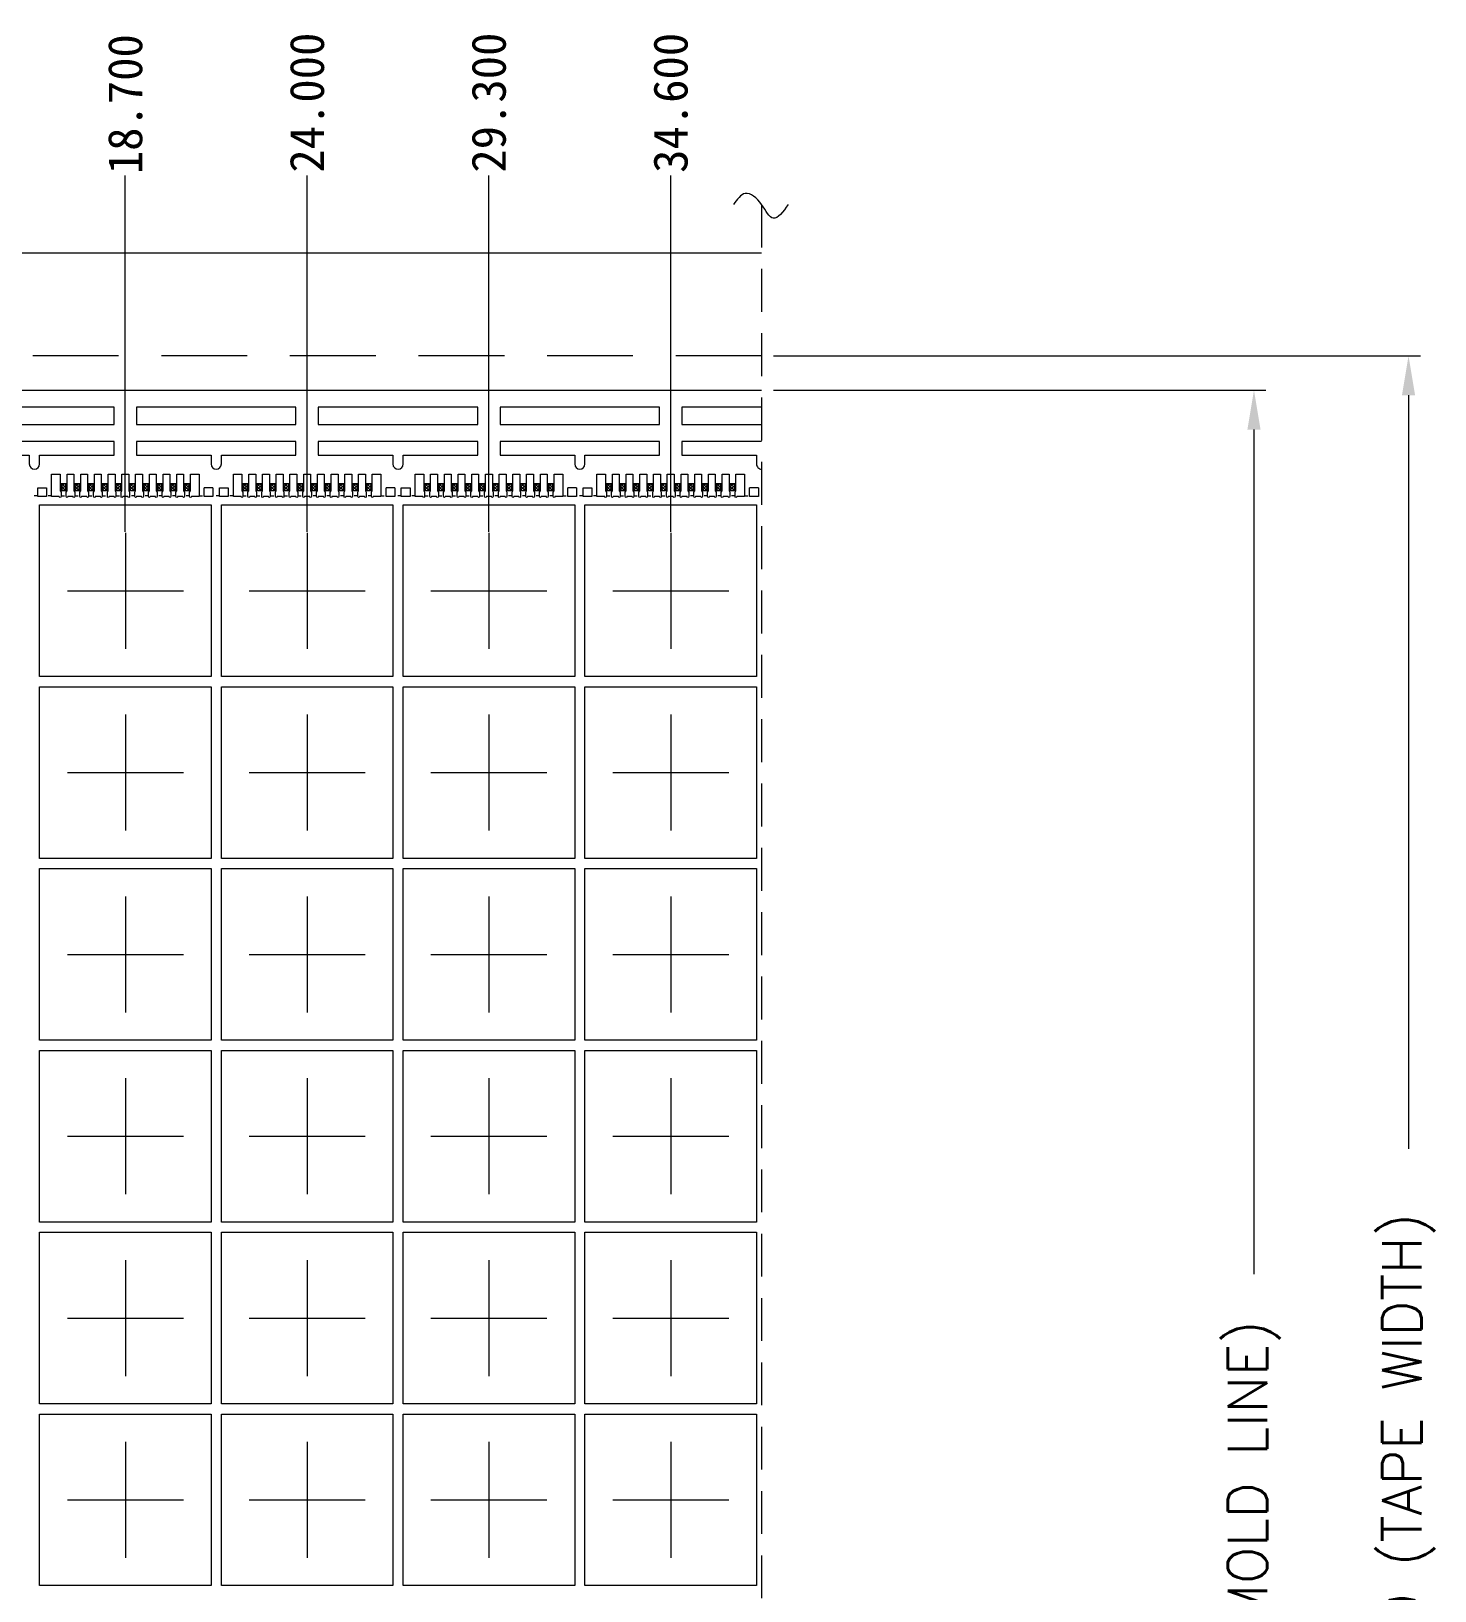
# Model space of a CAD drawing. Extents: x 360 to 479, y -156 to -9.
# Drawn here: x 438.22 to 479.14, y -53.97 to -8.51 of the extents above; entities that cross this region are included whole.
import ezdxf

# ---------------------------------------------------------------- set-up
doc = ezdxf.new("R2010")
doc.units = 0
doc.header["$LTSCALE"] = 5
doc.header["$MEASUREMENT"] = 0
doc.header["$PDMODE"] = 3
for name, pattern in [('CENTER', [2, 1.25, -0.25, 0.25, -0.25]), ('DASHED', [0.75, 0.5, -0.25]), ('HIDDEN', [0.375, 0.25, -0.125])]:
    doc.linetypes.add(name, pattern=pattern)
doc.layers.get('0').update_dxf_attribs({"linetype": 'CONTINUOUS'})
doc.layers.get('Defpoints').update_dxf_attribs({"linetype": 'CONTINUOUS'})
for name, color, linetype in [('1', 7, 'CONTINUOUS'), ('1D', 4, 'CONTINUOUS'), ('center', 1, 'CONTINUOUS'), ('PKG', 2, 'CONTINUOUS'), ('PLATING', 3, 'CONTINUOUS'), ('标注', 4, 'CONTINUOUS')]:
    doc.layers.add(name, color=color, linetype=linetype)
doc.layers.add('标注线', color=3, linetype='CONTINUOUS', lineweight=18)
doc.styles.add('SIMPLEX', font='SIMPLEX')
doc.styles.add('宋体', font='SimSun.ttf')
doc.dimstyles.new('副本Standard', dxfattribs={"dimtxt": 0.05, "dimasz": 0.05, "dimexe": 0.07, "dimexo": 0.07, "dimgap": 0.07, "dimtad": 1, "dimzin": 1, "dimdsep": 46, "dimtxsty": 'SIMPLEX', "dimcen": 0.1, "dimclrd": 256, "dimclre": 256, "dimclrt": 256, "dimadec": 0, "dimazin": 0, "dimtfac": 1, "dimtofl": 0, "dimtmove": 0, "dimatfit": 0, "dimfxl": 1, "dimlwd": -1, "dimlwe": -1, "dimarcsym": 0})

# ---------------------------------------------------------------- blocks, each defined once
blk = doc.blocks.new('*D11')
at = {"layer": 'Defpoints', "color": 0, "transparency": 16777216}
for p in [(3258.264, -270.656), (3239.564, -274.423), (3258.264, -281.071)]:
    blk.add_point(p, dxfattribs=at)
at = {"layer": '标注', "lineweight": 0, "transparency": 16777216}
blk.add_line((3258.264, -281.046), (3258.264, -270.656), dxfattribs=at)
at = {"layer": '标注', "lineweight": 0, "transparency": 16777216, "insert": (3258.264, -268.578), "char_height": 1, "attachment_point": 5, "rotation": 90, "style": '宋体'}
blk.add_mtext('18.700', dxfattribs=at)
blk = doc.blocks.new('*D12')
at = {"layer": 'Defpoints', "color": 0, "transparency": 16777216}
for p in [(3263.564, -270.656), (3239.564, -274.423), (3263.564, -281.071)]:
    blk.add_point(p, dxfattribs=at)
at = {"layer": '标注', "lineweight": 0, "transparency": 16777216}
blk.add_line((3263.564, -281.046), (3263.564, -270.656), dxfattribs=at)
at = {"layer": '标注', "lineweight": 0, "transparency": 16777216, "insert": (3263.564, -268.533), "char_height": 1, "attachment_point": 5, "rotation": 90, "style": '宋体'}
blk.add_mtext('24.000', dxfattribs=at)
blk = doc.blocks.new('*D13')
at = {"layer": 'Defpoints', "color": 0, "transparency": 16777216}
for p in [(3268.864, -270.656), (3239.564, -274.423), (3268.864, -281.071)]:
    blk.add_point(p, dxfattribs=at)
at = {"layer": '标注', "lineweight": 0, "transparency": 16777216}
blk.add_line((3268.864, -281.046), (3268.864, -270.656), dxfattribs=at)
at = {"layer": '标注', "lineweight": 0, "transparency": 16777216, "insert": (3268.864, -268.533), "char_height": 1, "attachment_point": 5, "rotation": 90, "style": '宋体'}
blk.add_mtext('29.300', dxfattribs=at)
blk = doc.blocks.new('*D14')
at = {"layer": 'Defpoints', "color": 0, "transparency": 16777216}
for p in [(3274.164, -270.656), (3239.564, -274.423), (3274.164, -281.071)]:
    blk.add_point(p, dxfattribs=at)
at = {"layer": '标注', "lineweight": 0, "transparency": 16777216}
blk.add_line((3274.164, -281.046), (3274.164, -270.656), dxfattribs=at)
at = {"layer": '标注', "lineweight": 0, "transparency": 16777216, "insert": (3274.164, -268.539), "char_height": 1, "attachment_point": 5, "rotation": 90, "style": '宋体'}
blk.add_mtext('34.600', dxfattribs=at)

msp = doc.modelspace()

# ---------------------------------------------------------------- linework, layer by layer
at = {"lineweight": 0}
for points in [[(435.9881, -19.9724), (440.6381, -19.9724), (440.6381, -19.4724), (435.9881, -19.4723)], [(441.2881, -19.9724), (445.9381, -19.9724), (445.9381, -19.4724), (441.2881, -19.4723)], [(446.5881, -19.9724), (451.2381, -19.9724), (451.2381, -19.4724), (446.5881, -19.4723)], [(451.8881, -19.9724), (456.5381, -19.9724), (456.5381, -19.4724), (451.8881, -19.4723)]]:
    msp.add_lwpolyline(points, close=True, dxfattribs=at)
msp.add_lwpolyline([(459.5131, -19.4724), (457.1881, -19.4723), (457.1881, -19.9724), (459.5131, -19.9724)], dxfattribs=at)
for points in [[(438.1631, -21.1274, 1), (438.4631, -21.1274), (438.4631, -20.8724), (440.6381, -20.8724), (440.6381, -20.4724), (435.9881, -20.4724), (435.9881, -20.8724), (438.1631, -20.8724)], [(443.4631, -21.1274, 1), (443.7631, -21.1274), (443.7631, -20.8724), (445.9381, -20.8724), (445.9381, -20.4724), (441.2881, -20.4724), (441.2881, -20.8724), (443.4631, -20.8724)], [(448.7631, -21.1274, 1), (449.0631, -21.1274), (449.0631, -20.8724), (451.2381, -20.8724), (451.2381, -20.4724), (446.5881, -20.4724), (446.5881, -20.8724), (448.7631, -20.8724)], [(454.0631, -21.1274, 1), (454.3631, -21.1274), (454.3631, -20.8724), (456.5381, -20.8724), (456.5381, -20.4724), (451.8881, -20.4724), (451.8881, -20.8724), (454.0631, -20.8724)]]:
    msp.add_lwpolyline(points, format="xyb", close=True, dxfattribs=at)
msp.add_lwpolyline([(459.5131, -20.4724), (457.1881, -20.4724), (457.1881, -20.8724), (459.3631, -20.8724), (459.3631, -21.1274, 0.4142136), (459.5131, -21.2774, 0.4142136)], format="xyb", dxfattribs=at)
at = {"layer": '1', "linetype": 'Continuous', "lineweight": 0}
for p, q in [((438.4081, -21.8224), (438.6631, -21.8224)), ((443.5181, -21.8224), (443.2631, -21.8224)), ((443.7081, -21.8224), (443.9631, -21.8224)), ((448.8181, -21.8224), (448.5631, -21.8224)), ((449.0081, -21.8224), (449.2631, -21.8224)), ((454.1181, -21.8224), (453.8631, -21.8224)), ((454.3081, -21.8224), (454.5631, -21.8224)), ((459.4181, -21.8224), (459.1631, -21.8224))]:
    msp.add_line(p, q, dxfattribs=at)
at = {"layer": '1', "lineweight": 0}
msp.add_lwpolyline([(459.5131, -92.9724), (384.0131, -92.9724), (383.0131, -91.9724), (383.0131, -81.4724), (385.1131, -81.4724, 0.4142136), (385.5131, -81.0724), (385.5131, -61.8724, 0.4142136), (385.1131, -61.4724), (383.0131, -61.4724), (383.0131, -46.4724), (385.1131, -46.4724, 0.4142136), (385.5131, -46.0724), (385.5131, -26.8724, 0.4142136), (385.1131, -26.4724), (383.0131, -26.4724), (383.0131, -15.9724), (384.0131, -14.9724), (459.5131, -14.9724)], format="xyb", dxfattribs=at)
at = {"layer": '1', "linetype": 'Continuous', "lineweight": 0}
for points in [[(438.8131, -21.4224), (439.0631, -21.4224), (439.0631, -21.9099), (439.0881, -21.9474), (439.0881, -22.0774, -0.9266253), (439.0383, -22.0774), (438.8131, -22.0774)], [(439.4881, -21.9474), (439.4881, -22.0774, -0.9266253), (439.4383, -22.0774), (439.288, -22.0774, -0.9266253), (439.2381, -22.0774), (439.2381, -21.9474), (439.2631, -21.9099), (439.2631, -21.4224), (439.4631, -21.4224), (439.4631, -21.9099)], [(439.8631, -21.4224), (439.8631, -21.9099), (439.8881, -21.9474), (439.8881, -22.0774, -0.9266253), (439.8383, -22.0774), (439.688, -22.0774, -0.9266253), (439.6381, -22.0774), (439.6381, -21.9474), (439.6631, -21.9099), (439.6631, -21.4224), (439.8381, -21.4224)], [(440.2631, -21.4224), (440.2631, -21.9099), (440.2881, -21.9474), (440.2881, -22.0774, -0.9266253), (440.2383, -22.0774), (440.088, -22.0774, -0.9266253), (440.0381, -22.0774), (440.0381, -21.9474), (440.0631, -21.9099), (440.0631, -21.4224)], [(441.0631, -21.4224), (441.0631, -21.9099), (441.0881, -21.9474), (441.0881, -22.0774, -0.9266253), (441.0383, -22.0774), (440.888, -22.0774, -0.9266253), (440.8381, -22.0774), (440.8381, -21.9474), (440.8631, -21.9099), (440.8631, -21.4224)], [(441.4631, -21.4224), (441.4631, -21.9099), (441.4881, -21.9474), (441.4881, -22.0774, -0.9266253), (441.4383, -22.0774), (441.288, -22.0774, -0.9266253), (441.2381, -22.0774), (441.2381, -21.9474), (441.2631, -21.9099), (441.2631, -21.4224)], [(441.8631, -21.4224), (441.8631, -21.9099), (441.8881, -21.9474), (441.8881, -22.0774, -0.9266253), (441.8383, -22.0774), (441.688, -22.0774, -0.9266253), (441.6381, -22.0774), (441.6381, -21.9474), (441.6631, -21.9099), (441.6631, -21.4224)], [(442.2631, -21.4224), (442.2631, -21.9099), (442.2881, -21.9474), (442.2881, -22.0774, -0.9266253), (442.2383, -22.0774), (442.088, -22.0774, -0.9266253), (442.0381, -22.0774), (442.0381, -21.9474), (442.0631, -21.9099), (442.0631, -21.4224)], [(443.1131, -21.4224), (443.1131, -22.0774), (442.888, -22.0774, -0.9266253), (442.8381, -22.0774), (442.8381, -21.9474), (442.8631, -21.9099), (442.8631, -21.4224)], [(444.1131, -21.4224), (444.3631, -21.4224), (444.3631, -21.9099), (444.3881, -21.9474), (444.3881, -22.0774, -0.9266253), (444.3383, -22.0774), (444.1131, -22.0774)], [(444.7881, -21.9474), (444.7881, -22.0774, -0.9266253), (444.7383, -22.0774), (444.588, -22.0774, -0.9266253), (444.5381, -22.0774), (444.5381, -21.9474), (444.5631, -21.9099), (444.5631, -21.4224), (444.7631, -21.4224), (444.7631, -21.9099)], [(445.1631, -21.4224), (445.1631, -21.9099), (445.1881, -21.9474), (445.1881, -22.0774, -0.9266253), (445.1383, -22.0774), (444.988, -22.0774, -0.9266253), (444.9381, -22.0774), (444.9381, -21.9474), (444.9631, -21.9099), (444.9631, -21.4224), (445.1381, -21.4224)], [(445.5631, -21.4224), (445.5631, -21.9099), (445.5881, -21.9474), (445.5881, -22.0774, -0.9266253), (445.5383, -22.0774), (445.388, -22.0774, -0.9266253), (445.3381, -22.0774), (445.3381, -21.9474), (445.3631, -21.9099), (445.3631, -21.4224)], [(446.3631, -21.4224), (446.3631, -21.9099), (446.3881, -21.9474), (446.3881, -22.0774, -0.9266253), (446.3383, -22.0774), (446.188, -22.0774, -0.9266253), (446.1381, -22.0774), (446.1381, -21.9474), (446.1631, -21.9099), (446.1631, -21.4224)], [(446.7631, -21.4224), (446.7631, -21.9099), (446.7881, -21.9474), (446.7881, -22.0774, -0.9266253), (446.7383, -22.0774), (446.588, -22.0774, -0.9266253), (446.5381, -22.0774), (446.5381, -21.9474), (446.5631, -21.9099), (446.5631, -21.4224)], [(447.1631, -21.4224), (447.1631, -21.9099), (447.1881, -21.9474), (447.1881, -22.0774, -0.9266253), (447.1383, -22.0774), (446.988, -22.0774, -0.9266253), (446.9381, -22.0774), (446.9381, -21.9474), (446.9631, -21.9099), (446.9631, -21.4224)], [(447.5631, -21.4224), (447.5631, -21.9099), (447.5881, -21.9474), (447.5881, -22.0774, -0.9266253), (447.5383, -22.0774), (447.388, -22.0774, -0.9266253), (447.3381, -22.0774), (447.3381, -21.9474), (447.3631, -21.9099), (447.3631, -21.4224)], [(448.4131, -21.4224), (448.4131, -22.0774), (448.188, -22.0774, -0.9266253), (448.1381, -22.0774), (448.1381, -21.9474), (448.1631, -21.9099), (448.1631, -21.4224)], [(449.4131, -21.4224), (449.6631, -21.4224), (449.6631, -21.9099), (449.6881, -21.9474), (449.6881, -22.0774, -0.9266253), (449.6383, -22.0774), (449.4131, -22.0774)], [(450.0881, -21.9474), (450.0881, -22.0774, -0.9266253), (450.0383, -22.0774), (449.888, -22.0774, -0.9266253), (449.8381, -22.0774), (449.8381, -21.9474), (449.8631, -21.9099), (449.8631, -21.4224), (450.0631, -21.4224), (450.0631, -21.9099)], [(450.4631, -21.4224), (450.4631, -21.9099), (450.4881, -21.9474), (450.4881, -22.0774, -0.9266253), (450.4383, -22.0774), (450.288, -22.0774, -0.9266253), (450.2381, -22.0774), (450.2381, -21.9474), (450.2631, -21.9099), (450.2631, -21.4224), (450.4381, -21.4224)], [(450.8631, -21.4224), (450.8631, -21.9099), (450.8881, -21.9474), (450.8881, -22.0774, -0.9266253), (450.8383, -22.0774), (450.688, -22.0774, -0.9266253), (450.6381, -22.0774), (450.6381, -21.9474), (450.6631, -21.9099), (450.6631, -21.4224)], [(451.6631, -21.4224), (451.6631, -21.9099), (451.6881, -21.9474), (451.6881, -22.0774, -0.9266253), (451.6383, -22.0774), (451.488, -22.0774, -0.9266253), (451.4381, -22.0774), (451.4381, -21.9474), (451.4631, -21.9099), (451.4631, -21.4224)], [(452.0631, -21.4224), (452.0631, -21.9099), (452.0881, -21.9474), (452.0881, -22.0774, -0.9266253), (452.0383, -22.0774), (451.888, -22.0774, -0.9266253), (451.8381, -22.0774), (451.8381, -21.9474), (451.8631, -21.9099), (451.8631, -21.4224)], [(452.4631, -21.4224), (452.4631, -21.9099), (452.4881, -21.9474), (452.4881, -22.0774, -0.9266253), (452.4383, -22.0774), (452.288, -22.0774, -0.9266253), (452.2381, -22.0774), (452.2381, -21.9474), (452.2631, -21.9099), (452.2631, -21.4224)], [(452.8631, -21.4224), (452.8631, -21.9099), (452.8881, -21.9474), (452.8881, -22.0774, -0.9266253), (452.8383, -22.0774), (452.688, -22.0774, -0.9266253), (452.6381, -22.0774), (452.6381, -21.9474), (452.6631, -21.9099), (452.6631, -21.4224)], [(453.7131, -21.4224), (453.7131, -22.0774), (453.488, -22.0774, -0.9266253), (453.4381, -22.0774), (453.4381, -21.9474), (453.4631, -21.9099), (453.4631, -21.4224)], [(454.7131, -21.4224), (454.9631, -21.4224), (454.9631, -21.9099), (454.9881, -21.9474), (454.9881, -22.0774, -0.9266253), (454.9383, -22.0774), (454.7131, -22.0774)], [(455.3881, -21.9474), (455.3881, -22.0774, -0.9266253), (455.3383, -22.0774), (455.188, -22.0774, -0.9266253), (455.1381, -22.0774), (455.1381, -21.9474), (455.1631, -21.9099), (455.1631, -21.4224), (455.3631, -21.4224), (455.3631, -21.9099)], [(455.7631, -21.4224), (455.7631, -21.9099), (455.7881, -21.9474), (455.7881, -22.0774, -0.9266253), (455.7383, -22.0774), (455.588, -22.0774, -0.9266253), (455.5381, -22.0774), (455.5381, -21.9474), (455.5631, -21.9099), (455.5631, -21.4224), (455.7381, -21.4224)], [(456.1631, -21.4224), (456.1631, -21.9099), (456.1881, -21.9474), (456.1881, -22.0774, -0.9266253), (456.1383, -22.0774), (455.988, -22.0774, -0.9266253), (455.9381, -22.0774), (455.9381, -21.9474), (455.9631, -21.9099), (455.9631, -21.4224)], [(456.9631, -21.4224), (456.9631, -21.9099), (456.9881, -21.9474), (456.9881, -22.0774, -0.9266253), (456.9383, -22.0774), (456.788, -22.0774, -0.9266253), (456.7381, -22.0774), (456.7381, -21.9474), (456.7631, -21.9099), (456.7631, -21.4224)], [(457.3631, -21.4224), (457.3631, -21.9099), (457.3881, -21.9474), (457.3881, -22.0774, -0.9266253), (457.3383, -22.0774), (457.188, -22.0774, -0.9266253), (457.1381, -22.0774), (457.1381, -21.9474), (457.1631, -21.9099), (457.1631, -21.4224)], [(457.7631, -21.4224), (457.7631, -21.9099), (457.7881, -21.9474), (457.7881, -22.0774, -0.9266253), (457.7383, -22.0774), (457.588, -22.0774, -0.9266253), (457.5381, -22.0774), (457.5381, -21.9474), (457.5631, -21.9099), (457.5631, -21.4224)], [(458.1631, -21.4224), (458.1631, -21.9099), (458.1881, -21.9474), (458.1881, -22.0774, -0.9266253), (458.1383, -22.0774), (457.988, -22.0774, -0.9266253), (457.9381, -22.0774), (457.9381, -21.9474), (457.9631, -21.9099), (457.9631, -21.4224)], [(459.0131, -21.4224), (459.0131, -22.0774), (458.788, -22.0774, -0.9266253), (458.7381, -22.0774), (458.7381, -21.9474), (458.7631, -21.9099), (458.7631, -21.4224)]]:
    msp.add_lwpolyline(points, format="xyb", close=True, dxfattribs=at)
for points in [[(440.4631, -21.4224), (440.6631, -21.4224), (440.6631, -21.9099), (440.6881, -21.9474), (440.6881, -22.0774, -0.9266253), (440.6383, -22.0774), (440.488, -22.0774, -0.9266253), (440.4381, -22.0774), (440.4381, -21.9474), (440.4631, -21.9099), (440.4631, -21.4224), (440.4881, -21.4224)], [(442.4631, -21.9224), (442.4631, -21.4224), (442.6631, -21.4224), (442.6631, -21.9099), (442.6881, -21.9474), (442.6881, -22.0774, -0.9266253), (442.6383, -22.0774), (442.488, -22.0774, -0.9266253), (442.4381, -22.0774), (442.4381, -21.9474), (442.4631, -21.9099)], [(445.7631, -21.4224), (445.9631, -21.4224), (445.9631, -21.9099), (445.9881, -21.9474), (445.9881, -22.0774, -0.9266253), (445.9383, -22.0774), (445.788, -22.0774, -0.9266253), (445.7381, -22.0774), (445.7381, -21.9474), (445.7631, -21.9099), (445.7631, -21.4224), (445.7881, -21.4224)], [(447.7631, -21.9224), (447.7631, -21.4224), (447.9631, -21.4224), (447.9631, -21.9099), (447.9881, -21.9474), (447.9881, -22.0774, -0.9266253), (447.9383, -22.0774), (447.788, -22.0774, -0.9266253), (447.7381, -22.0774), (447.7381, -21.9474), (447.7631, -21.9099)], [(451.0631, -21.4224), (451.2631, -21.4224), (451.2631, -21.9099), (451.2881, -21.9474), (451.2881, -22.0774, -0.9266253), (451.2383, -22.0774), (451.088, -22.0774, -0.9266253), (451.0381, -22.0774), (451.0381, -21.9474), (451.0631, -21.9099), (451.0631, -21.4224), (451.0881, -21.4224)], [(453.0631, -21.9224), (453.0631, -21.4224), (453.2631, -21.4224), (453.2631, -21.9099), (453.2881, -21.9474), (453.2881, -22.0774, -0.9266253), (453.2383, -22.0774), (453.088, -22.0774, -0.9266253), (453.0381, -22.0774), (453.0381, -21.9474), (453.0631, -21.9099)], [(456.3631, -21.4224), (456.5631, -21.4224), (456.5631, -21.9099), (456.5881, -21.9474), (456.5881, -22.0774, -0.9266253), (456.5383, -22.0774), (456.388, -22.0774, -0.9266253), (456.3381, -22.0774), (456.3381, -21.9474), (456.3631, -21.9099), (456.3631, -21.4224), (456.3881, -21.4224)], [(458.3631, -21.9224), (458.3631, -21.4224), (458.5631, -21.4224), (458.5631, -21.9099), (458.5881, -21.9474), (458.5881, -22.0774, -0.9266253), (458.5383, -22.0774), (458.388, -22.0774, -0.9266253), (458.3381, -22.0774), (458.3381, -21.9474), (458.3631, -21.9099)]]:
    msp.add_lwpolyline(points, format="xyb", dxfattribs=at)
at = {"layer": '1', "lineweight": 0}
for points in [[(438.6631, -21.8224), (438.6631, -22.0774), (438.4081, -22.0774), (438.4081, -21.8224)], [(443.5181, -21.8224), (443.5181, -22.0774), (443.2631, -22.0774), (443.2631, -21.8224)], [(443.9631, -21.8224), (443.9631, -22.0774), (443.7081, -22.0774), (443.7081, -21.8224)], [(448.8181, -21.8224), (448.8181, -22.0774), (448.5631, -22.0774), (448.5631, -21.8224)], [(449.2631, -21.8224), (449.2631, -22.0774), (449.0081, -22.0774), (449.0081, -21.8224)], [(454.1181, -21.8224), (454.1181, -22.0774), (453.8631, -22.0774), (453.8631, -21.8224)], [(454.5631, -21.8224), (454.5631, -22.0774), (454.3081, -22.0774), (454.3081, -21.8224)], [(459.4181, -21.8224), (459.4181, -22.0774), (459.1631, -22.0774), (459.1631, -21.8224)]]:
    msp.add_lwpolyline(points, dxfattribs=at)
at = {"layer": '1D', "color": 6, "linetype": 'HIDDEN', "lineweight": 0}
msp.add_line((459.5131, -13.5652), (459.5131, -94.8132), dxfattribs=at)
at = {"layer": '1D', "linetype": 'HIDDEN', "lineweight": 0, "ltscale": 0.05}
for p, q in [((439.0881, -22.0524), (439.2381, -22.0524)), ((439.4881, -22.0524), (439.6381, -22.0524)), ((439.8881, -22.0524), (440.0381, -22.0524)), ((440.2881, -22.0524), (440.4381, -22.0524)), ((440.6881, -22.0524), (440.8381, -22.0524)), ((441.2381, -22.0524), (441.0881, -22.0524)), ((441.6381, -22.0524), (441.4881, -22.0524)), ((442.0381, -22.0524), (441.8881, -22.0524)), ((442.4381, -22.0524), (442.2881, -22.0524)), ((442.8381, -22.0524), (442.6881, -22.0524)), ((444.3881, -22.0524), (444.5381, -22.0524)), ((444.7881, -22.0524), (444.9381, -22.0524)), ((445.1881, -22.0524), (445.3381, -22.0524)), ((445.5881, -22.0524), (445.7381, -22.0524)), ((445.9881, -22.0524), (446.1381, -22.0524)), ((446.5381, -22.0524), (446.3881, -22.0524)), ((446.9381, -22.0524), (446.7881, -22.0524)), ((447.3381, -22.0524), (447.1881, -22.0524)), ((447.7381, -22.0524), (447.5881, -22.0524)), ((448.1381, -22.0524), (447.9881, -22.0524)), ((449.6881, -22.0524), (449.8381, -22.0524)), ((450.0881, -22.0524), (450.2381, -22.0524)), ((450.4881, -22.0524), (450.6381, -22.0524)), ((450.8881, -22.0524), (451.0381, -22.0524)), ((451.2881, -22.0524), (451.4381, -22.0524)), ((451.8381, -22.0524), (451.6881, -22.0524)), ((452.2381, -22.0524), (452.0881, -22.0524)), ((452.6381, -22.0524), (452.4881, -22.0524)), ((453.0381, -22.0524), (452.8881, -22.0524)), ((453.4381, -22.0524), (453.2881, -22.0524)), ((454.9881, -22.0524), (455.1381, -22.0524)), ((455.3881, -22.0524), (455.5381, -22.0524)), ((455.7881, -22.0524), (455.9381, -22.0524)), ((456.1881, -22.0524), (456.3381, -22.0524)), ((456.5881, -22.0524), (456.7381, -22.0524)), ((457.1381, -22.0524), (456.9881, -22.0524)), ((457.5381, -22.0524), (457.3881, -22.0524)), ((457.9381, -22.0524), (457.7881, -22.0524)), ((458.3381, -22.0524), (458.1881, -22.0524)), ((458.7381, -22.0524), (458.5881, -22.0524))]:
    msp.add_line(p, q, dxfattribs=at)
at = {"layer": '1D', "linetype": 'DASHED', "lineweight": 0}
msp.add_lwpolyline([(459.5131, -17.9724), (383.0131, -17.9724), (383.0131, -89.9724), (459.5131, -89.9724)], dxfattribs=at)
at = {"layer": '1D', "color": 1, "lineweight": 0}
msp.add_lwpolyline([(459.5131, -88.9724), (387.5131, -88.9724), (387.5131, -18.9724), (459.5131, -18.9724)], dxfattribs=at)
at = {"layer": '1D', "linetype": 'HIDDEN', "lineweight": 0, "ltscale": 0.08}
for points in [[(438.4081, -22.0524), (438.2181, -22.0524)], [(438.8131, -22.0524), (438.6631, -22.0524)], [(443.1131, -22.0524), (443.2631, -22.0524)], [(443.7081, -22.0524), (443.5181, -22.0524)], [(444.1131, -22.0524), (443.9631, -22.0524)], [(448.4131, -22.0524), (448.5631, -22.0524)], [(449.0081, -22.0524), (448.8181, -22.0524)], [(449.4131, -22.0524), (449.2631, -22.0524)], [(453.7131, -22.0524), (453.8631, -22.0524)], [(454.3081, -22.0524), (454.1181, -22.0524)], [(454.7131, -22.0524), (454.5631, -22.0524)], [(459.0131, -22.0524), (459.1631, -22.0524)]]:
    msp.add_lwpolyline(points, dxfattribs=at)
at = {"layer": '1D', "lineweight": 0}
msp.add_open_spline([(460.2917, -13.5652), (460.1364, -13.7769), (459.8445, -14.175), (459.5366, -13.5162), (459.0419, -13.084), (458.7985, -13.4155), (458.6886, -13.5652)], degree=3, knots=[0, 0, 0, 0, 0.5949743, 1.1181563, 1.6941284, 2.1681598, 2.1681598, 2.1681598, 2.1681598], dxfattribs=at)
at = {"layer": 'center', "linetype": 'CENTER', "lineweight": 0}
for p, q in [((440.9631, -23.1317), (440.9631, -26.5131)), ((446.2631, -23.1317), (446.2631, -26.5131)), ((451.5631, -23.1317), (451.5631, -26.5131)), ((456.8631, -23.1317), (456.8631, -26.5131)), ((439.2724, -24.8224), (442.6539, -24.8224)), ((444.5724, -24.8224), (447.9539, -24.8224)), ((449.8724, -24.8224), (453.2539, -24.8224)), ((455.1724, -24.8224), (458.5539, -24.8224)), ((440.9631, -28.4317), (440.9631, -31.8131)), ((446.2631, -28.4317), (446.2631, -31.8131)), ((451.5631, -28.4317), (451.5631, -31.8131)), ((456.8631, -28.4317), (456.8631, -31.8131)), ((439.2724, -30.1224), (442.6539, -30.1224)), ((444.5724, -30.1224), (447.9539, -30.1224)), ((449.8724, -30.1224), (453.2539, -30.1224)), ((455.1724, -30.1224), (458.5539, -30.1224)), ((440.9631, -33.7317), (440.9631, -37.1131)), ((446.2631, -33.7317), (446.2631, -37.1131)), ((451.5631, -33.7317), (451.5631, -37.1131)), ((456.8631, -33.7317), (456.8631, -37.1131)), ((439.2724, -35.4224), (442.6539, -35.4224)), ((444.5724, -35.4224), (447.9539, -35.4224)), ((449.8724, -35.4224), (453.2539, -35.4224)), ((455.1724, -35.4224), (458.5539, -35.4224)), ((440.9631, -39.0317), (440.9631, -42.4131)), ((446.2631, -39.0317), (446.2631, -42.4131)), ((451.5631, -39.0317), (451.5631, -42.4131)), ((456.8631, -39.0317), (456.8631, -42.4131)), ((439.2724, -40.7224), (442.6539, -40.7224)), ((444.5724, -40.7224), (447.9539, -40.7224)), ((449.8724, -40.7224), (453.2539, -40.7224)), ((455.1724, -40.7224), (458.5539, -40.7224)), ((440.9631, -44.3317), (440.9631, -47.7131)), ((446.2631, -44.3317), (446.2631, -47.7131)), ((451.5631, -44.3317), (451.5631, -47.7131)), ((456.8631, -44.3317), (456.8631, -47.7131)), ((439.2724, -46.0224), (442.6539, -46.0224)), ((444.5724, -46.0224), (447.9539, -46.0224)), ((449.8724, -46.0224), (453.2539, -46.0224)), ((455.1724, -46.0224), (458.5539, -46.0224)), ((440.9631, -49.6317), (440.9631, -53.0131)), ((446.2631, -49.6317), (446.2631, -53.0131)), ((451.5631, -49.6317), (451.5631, -53.0131)), ((456.8631, -49.6317), (456.8631, -53.0131)), ((439.2724, -51.3224), (442.6539, -51.3224)), ((444.5724, -51.3224), (447.9539, -51.3224)), ((449.8724, -51.3224), (453.2539, -51.3224)), ((455.1724, -51.3224), (458.5539, -51.3224))]:
    msp.add_line(p, q, dxfattribs=at)
at = {"layer": 'PKG', "linetype": 'Continuous', "lineweight": 0}
for points in [[(438.4631, -27.3224), (438.4631, -22.3224), (443.4631, -22.3224), (443.4631, -27.3224)], [(443.7631, -27.3224), (443.7631, -22.3224), (448.7631, -22.3224), (448.7631, -27.3224)], [(449.0631, -27.3224), (449.0631, -22.3224), (454.0631, -22.3224), (454.0631, -27.3224)], [(454.3631, -27.3224), (454.3631, -22.3224), (459.3631, -22.3224), (459.3631, -27.3224)], [(438.4631, -32.6224), (438.4631, -27.6224), (443.4631, -27.6224), (443.4631, -32.6224)], [(443.7631, -32.6224), (443.7631, -27.6224), (448.7631, -27.6224), (448.7631, -32.6224)], [(449.0631, -32.6224), (449.0631, -27.6224), (454.0631, -27.6224), (454.0631, -32.6224)], [(454.3631, -32.6224), (454.3631, -27.6224), (459.3631, -27.6224), (459.3631, -32.6224)], [(438.4631, -37.9224), (438.4631, -32.9224), (443.4631, -32.9224), (443.4631, -37.9224)], [(443.7631, -37.9224), (443.7631, -32.9224), (448.7631, -32.9224), (448.7631, -37.9224)], [(449.0631, -37.9224), (449.0631, -32.9224), (454.0631, -32.9224), (454.0631, -37.9224)], [(454.3631, -37.9224), (454.3631, -32.9224), (459.3631, -32.9224), (459.3631, -37.9224)], [(438.4631, -43.2224), (438.4631, -38.2224), (443.4631, -38.2224), (443.4631, -43.2224)], [(443.7631, -43.2224), (443.7631, -38.2224), (448.7631, -38.2224), (448.7631, -43.2224)], [(449.0631, -43.2224), (449.0631, -38.2224), (454.0631, -38.2224), (454.0631, -43.2224)], [(454.3631, -43.2224), (454.3631, -38.2224), (459.3631, -38.2224), (459.3631, -43.2224)], [(438.4631, -48.5224), (438.4631, -43.5224), (443.4631, -43.5224), (443.4631, -48.5224)], [(443.7631, -48.5224), (443.7631, -43.5224), (448.7631, -43.5224), (448.7631, -48.5224)], [(449.0631, -48.5224), (449.0631, -43.5224), (454.0631, -43.5224), (454.0631, -48.5224)], [(454.3631, -48.5224), (454.3631, -43.5224), (459.3631, -43.5224), (459.3631, -48.5224)], [(438.4631, -53.8224), (438.4631, -48.8224), (443.4631, -48.8224), (443.4631, -53.8224)], [(443.7631, -53.8224), (443.7631, -48.8224), (448.7631, -48.8224), (448.7631, -53.8224)], [(449.0631, -53.8224), (449.0631, -48.8224), (454.0631, -48.8224), (454.0631, -53.8224)], [(454.3631, -53.8224), (454.3631, -48.8224), (459.3631, -48.8224), (459.3631, -53.8224)]]:
    msp.add_lwpolyline(points, close=True, dxfattribs=at)
at = {"layer": 'PLATING', "lineweight": 0}
for p, q in [((439.2381, -21.7024), (439.0881, -21.7024)), ((439.0881, -21.7024), (439.0881, -21.9024)), ((439.2381, -21.9024), (439.2381, -21.7024)), ((439.6381, -21.7024), (439.4881, -21.7024)), ((439.4881, -21.7024), (439.4881, -21.9024)), ((439.6381, -21.9024), (439.6381, -21.7024)), ((440.0381, -21.7024), (439.8881, -21.7024)), ((439.8881, -21.7024), (439.8881, -21.9024)), ((440.0381, -21.9024), (440.0381, -21.7024)), ((440.4381, -21.7024), (440.2881, -21.7024)), ((440.2881, -21.7024), (440.2881, -21.9024)), ((440.4381, -21.9024), (440.4381, -21.7024)), ((440.8381, -21.7024), (440.6881, -21.7024)), ((440.6881, -21.7024), (440.6881, -21.9024)), ((440.8381, -21.9024), (440.8381, -21.7024)), ((441.2381, -21.7024), (441.0881, -21.7024)), ((441.0881, -21.7024), (441.0881, -21.9024)), ((441.2381, -21.9024), (441.2381, -21.7024)), ((441.6381, -21.7024), (441.4881, -21.7024)), ((441.4881, -21.7024), (441.4881, -21.9024)), ((441.6381, -21.9024), (441.6381, -21.7024)), ((442.0381, -21.7024), (441.8881, -21.7024)), ((441.8881, -21.7024), (441.8881, -21.9024)), ((442.0381, -21.9024), (442.0381, -21.7024)), ((442.4381, -21.7024), (442.2881, -21.7024)), ((442.2881, -21.7024), (442.2881, -21.9024)), ((442.4381, -21.9024), (442.4381, -21.7024)), ((442.8381, -21.7024), (442.6881, -21.7024)), ((442.6881, -21.7024), (442.6881, -21.9024)), ((442.8381, -21.9024), (442.8381, -21.7024)), ((444.5381, -21.7024), (444.3881, -21.7024)), ((444.3881, -21.7024), (444.3881, -21.9024)), ((444.5381, -21.9024), (444.5381, -21.7024)), ((444.9381, -21.7024), (444.7881, -21.7024)), ((444.7881, -21.7024), (444.7881, -21.9024)), ((444.9381, -21.9024), (444.9381, -21.7024)), ((445.3381, -21.7024), (445.1881, -21.7024)), ((445.1881, -21.7024), (445.1881, -21.9024)), ((445.3381, -21.9024), (445.3381, -21.7024)), ((445.7381, -21.7024), (445.5881, -21.7024)), ((445.5881, -21.7024), (445.5881, -21.9024)), ((445.7381, -21.9024), (445.7381, -21.7024)), ((446.1381, -21.7024), (445.9881, -21.7024)), ((445.9881, -21.7024), (445.9881, -21.9024)), ((446.1381, -21.9024), (446.1381, -21.7024)), ((446.5381, -21.7024), (446.3881, -21.7024)), ((446.3881, -21.7024), (446.3881, -21.9024)), ((446.5381, -21.9024), (446.5381, -21.7024)), ((446.9381, -21.7024), (446.7881, -21.7024)), ((446.7881, -21.7024), (446.7881, -21.9024)), ((446.9381, -21.9024), (446.9381, -21.7024)), ((447.3381, -21.7024), (447.1881, -21.7024)), ((447.1881, -21.7024), (447.1881, -21.9024)), ((447.3381, -21.9024), (447.3381, -21.7024)), ((447.7381, -21.7024), (447.5881, -21.7024)), ((447.5881, -21.7024), (447.5881, -21.9024)), ((447.7381, -21.9024), (447.7381, -21.7024)), ((448.1381, -21.7024), (447.9881, -21.7024)), ((447.9881, -21.7024), (447.9881, -21.9024)), ((448.1381, -21.9024), (448.1381, -21.7024)), ((449.8381, -21.7024), (449.6881, -21.7024)), ((449.6881, -21.7024), (449.6881, -21.9024)), ((449.8381, -21.9024), (449.8381, -21.7024)), ((450.2381, -21.7024), (450.0881, -21.7024)), ((450.0881, -21.7024), (450.0881, -21.9024)), ((450.2381, -21.9024), (450.2381, -21.7024)), ((450.6381, -21.7024), (450.4881, -21.7024)), ((450.4881, -21.7024), (450.4881, -21.9024)), ((450.6381, -21.9024), (450.6381, -21.7024)), ((451.0381, -21.7024), (450.8881, -21.7024)), ((450.8881, -21.7024), (450.8881, -21.9024)), ((451.0381, -21.9024), (451.0381, -21.7024)), ((451.4381, -21.7024), (451.2881, -21.7024)), ((451.2881, -21.7024), (451.2881, -21.9024)), ((451.4381, -21.9024), (451.4381, -21.7024)), ((451.8381, -21.7024), (451.6881, -21.7024)), ((451.6881, -21.7024), (451.6881, -21.9024)), ((451.8381, -21.9024), (451.8381, -21.7024)), ((452.2381, -21.7024), (452.0881, -21.7024)), ((452.0881, -21.7024), (452.0881, -21.9024)), ((452.2381, -21.9024), (452.2381, -21.7024)), ((452.6381, -21.7024), (452.4881, -21.7024)), ((452.4881, -21.7024), (452.4881, -21.9024)), ((452.6381, -21.9024), (452.6381, -21.7024)), ((453.0381, -21.7024), (452.8881, -21.7024)), ((452.8881, -21.7024), (452.8881, -21.9024)), ((453.0381, -21.9024), (453.0381, -21.7024)), ((453.4381, -21.7024), (453.2881, -21.7024)), ((453.2881, -21.7024), (453.2881, -21.9024)), ((453.4381, -21.9024), (453.4381, -21.7024)), ((455.1381, -21.7024), (454.9881, -21.7024)), ((454.9881, -21.7024), (454.9881, -21.9024)), ((455.1381, -21.9024), (455.1381, -21.7024)), ((455.5381, -21.7024), (455.3881, -21.7024)), ((455.3881, -21.7024), (455.3881, -21.9024)), ((455.5381, -21.9024), (455.5381, -21.7024)), ((455.9381, -21.7024), (455.7881, -21.7024)), ((455.7881, -21.7024), (455.7881, -21.9024)), ((455.9381, -21.9024), (455.9381, -21.7024)), ((456.3381, -21.7024), (456.1881, -21.7024)), ((456.1881, -21.7024), (456.1881, -21.9024)), ((456.3381, -21.9024), (456.3381, -21.7024)), ((456.7381, -21.7024), (456.5881, -21.7024)), ((456.5881, -21.7024), (456.5881, -21.9024)), ((456.7381, -21.9024), (456.7381, -21.7024)), ((457.1381, -21.7024), (456.9881, -21.7024)), ((456.9881, -21.7024), (456.9881, -21.9024)), ((457.1381, -21.9024), (457.1381, -21.7024)), ((457.5381, -21.7024), (457.3881, -21.7024)), ((457.3881, -21.7024), (457.3881, -21.9024)), ((457.5381, -21.9024), (457.5381, -21.7024)), ((457.9381, -21.7024), (457.7881, -21.7024)), ((457.7881, -21.7024), (457.7881, -21.9024)), ((457.9381, -21.9024), (457.9381, -21.7024)), ((458.3381, -21.7024), (458.1881, -21.7024)), ((458.1881, -21.7024), (458.1881, -21.9024)), ((458.3381, -21.9024), (458.3381, -21.7024)), ((458.7381, -21.7024), (458.5881, -21.7024)), ((458.5881, -21.7024), (458.5881, -21.9024)), ((458.7381, -21.9024), (458.7381, -21.7024)), ((439.0881, -21.9024), (439.2381, -21.9024)), ((439.4881, -21.9024), (439.6381, -21.9024)), ((439.8881, -21.9024), (440.0381, -21.9024)), ((440.2881, -21.9024), (440.4381, -21.9024)), ((440.6881, -21.9024), (440.8381, -21.9024)), ((441.0881, -21.9024), (441.2381, -21.9024)), ((441.4881, -21.9024), (441.6381, -21.9024)), ((441.8881, -21.9024), (442.0381, -21.9024)), ((442.2881, -21.9024), (442.4381, -21.9024)), ((442.6881, -21.9024), (442.8381, -21.9024)), ((444.3881, -21.9024), (444.5381, -21.9024)), ((444.7881, -21.9024), (444.9381, -21.9024)), ((445.1881, -21.9024), (445.3381, -21.9024)), ((445.5881, -21.9024), (445.7381, -21.9024)), ((445.9881, -21.9024), (446.1381, -21.9024)), ((446.3881, -21.9024), (446.5381, -21.9024)), ((446.7881, -21.9024), (446.9381, -21.9024)), ((447.1881, -21.9024), (447.3381, -21.9024)), ((447.5881, -21.9024), (447.7381, -21.9024)), ((447.9881, -21.9024), (448.1381, -21.9024)), ((449.6881, -21.9024), (449.8381, -21.9024)), ((450.0881, -21.9024), (450.2381, -21.9024)), ((450.4881, -21.9024), (450.6381, -21.9024)), ((450.8881, -21.9024), (451.0381, -21.9024)), ((451.2881, -21.9024), (451.4381, -21.9024)), ((451.6881, -21.9024), (451.8381, -21.9024)), ((452.0881, -21.9024), (452.2381, -21.9024)), ((452.4881, -21.9024), (452.6381, -21.9024)), ((452.8881, -21.9024), (453.0381, -21.9024)), ((453.2881, -21.9024), (453.4381, -21.9024)), ((454.9881, -21.9024), (455.1381, -21.9024)), ((455.3881, -21.9024), (455.5381, -21.9024)), ((455.7881, -21.9024), (455.9381, -21.9024)), ((456.1881, -21.9024), (456.3381, -21.9024)), ((456.5881, -21.9024), (456.7381, -21.9024)), ((456.9881, -21.9024), (457.1381, -21.9024)), ((457.3881, -21.9024), (457.5381, -21.9024)), ((457.7881, -21.9024), (457.9381, -21.9024)), ((458.1881, -21.9024), (458.3381, -21.9024)), ((458.5881, -21.9024), (458.7381, -21.9024))]:
    msp.add_line(p, q, dxfattribs=at)
at = {"layer": '标注', "lineweight": 0}
for p, q in [((459.8581, -17.9724), (478.7178, -17.9724)), ((459.8581, -18.9724), (474.2125, -18.9724)), ((478.3728, -19.1224), (478.3728, -41.0869)), ((473.8675, -20.1224), (473.8675, -44.7445))]:
    msp.add_line(p, q, dxfattribs=at)
for points in [[(478.1811, -19.1224), (478.5645, -19.1224), (478.3728, -17.9724)], [(473.6758, -20.1224), (474.0591, -20.1224), (473.8675, -18.9724)]]:
    msp.add_solid(points, dxfattribs=at)
at = {"layer": '标注线', "lineweight": 0}
for p, q in [((439.0958, -21.7024), (439.0881, -21.7101)), ((439.1842, -21.7024), (439.0881, -21.7985)), ((439.2381, -21.7368), (439.0881, -21.8868)), ((439.0881, -21.7708), (439.2197, -21.9024)), ((439.1081, -21.7024), (439.2381, -21.8324)), ((439.1965, -21.7024), (439.2381, -21.744)), ((439.4958, -21.7024), (439.4881, -21.7101)), ((439.5842, -21.7024), (439.4881, -21.7985)), ((439.6381, -21.7368), (439.4881, -21.8868)), ((439.4881, -21.7708), (439.6197, -21.9024)), ((439.5081, -21.7024), (439.6381, -21.8324)), ((439.5965, -21.7024), (439.6381, -21.744)), ((439.8958, -21.7024), (439.8881, -21.7101)), ((439.9842, -21.7024), (439.8881, -21.7985)), ((440.0381, -21.7368), (439.8881, -21.8868)), ((439.8881, -21.7708), (440.0197, -21.9024)), ((439.9081, -21.7024), (440.0381, -21.8324)), ((439.9965, -21.7024), (440.0381, -21.744)), ((440.2958, -21.7024), (440.2881, -21.7101)), ((440.3842, -21.7024), (440.2881, -21.7985)), ((440.4381, -21.7368), (440.2881, -21.8868)), ((440.2881, -21.7708), (440.4197, -21.9024)), ((440.3081, -21.7024), (440.4381, -21.8324)), ((440.3965, -21.7024), (440.4381, -21.744)), ((440.6958, -21.7024), (440.6881, -21.7101)), ((440.7842, -21.7024), (440.6881, -21.7985)), ((440.8381, -21.7368), (440.6881, -21.8868)), ((440.6881, -21.7708), (440.8197, -21.9024)), ((440.7081, -21.7024), (440.8381, -21.8324)), ((440.7965, -21.7024), (440.8381, -21.744)), ((441.0958, -21.7024), (441.0881, -21.7101)), ((441.1842, -21.7024), (441.0881, -21.7985)), ((441.2381, -21.7368), (441.0881, -21.8868)), ((441.0881, -21.7708), (441.2197, -21.9024)), ((441.1081, -21.7024), (441.2381, -21.8324)), ((441.1965, -21.7024), (441.2381, -21.744)), ((441.4958, -21.7024), (441.4881, -21.7101)), ((441.5842, -21.7024), (441.4881, -21.7985)), ((441.6381, -21.7368), (441.4881, -21.8868)), ((441.4881, -21.7708), (441.6197, -21.9024)), ((441.5081, -21.7024), (441.6381, -21.8324)), ((441.5965, -21.7024), (441.6381, -21.744)), ((441.8958, -21.7024), (441.8881, -21.7101)), ((441.9842, -21.7024), (441.8881, -21.7985)), ((442.0381, -21.7368), (441.8881, -21.8868)), ((441.8881, -21.7708), (442.0197, -21.9024)), ((441.9081, -21.7024), (442.0381, -21.8324)), ((441.9965, -21.7024), (442.0381, -21.744)), ((442.2958, -21.7024), (442.2881, -21.7101)), ((442.3842, -21.7024), (442.2881, -21.7985)), ((442.4381, -21.7368), (442.2881, -21.8868)), ((442.2881, -21.7708), (442.4197, -21.9024)), ((442.3081, -21.7024), (442.4381, -21.8324)), ((442.3965, -21.7024), (442.4381, -21.744)), ((442.6958, -21.7024), (442.6881, -21.7101)), ((442.7842, -21.7024), (442.6881, -21.7985)), ((442.8381, -21.7368), (442.6881, -21.8868)), ((442.6881, -21.7708), (442.8197, -21.9024)), ((442.7081, -21.7024), (442.8381, -21.8324)), ((442.7965, -21.7024), (442.8381, -21.744)), ((444.3958, -21.7024), (444.3881, -21.7101)), ((444.4842, -21.7024), (444.3881, -21.7985)), ((444.5381, -21.7368), (444.3881, -21.8868)), ((444.3881, -21.7708), (444.5197, -21.9024)), ((444.4081, -21.7024), (444.5381, -21.8324)), ((444.4965, -21.7024), (444.5381, -21.744)), ((444.7958, -21.7024), (444.7881, -21.7101)), ((444.8842, -21.7024), (444.7881, -21.7985)), ((444.9381, -21.7368), (444.7881, -21.8868)), ((444.7881, -21.7708), (444.9197, -21.9024)), ((444.8081, -21.7024), (444.9381, -21.8324)), ((444.8965, -21.7024), (444.9381, -21.744)), ((445.1958, -21.7024), (445.1881, -21.7101)), ((445.2842, -21.7024), (445.1881, -21.7985)), ((445.3381, -21.7368), (445.1881, -21.8868)), ((445.1881, -21.7708), (445.3197, -21.9024)), ((445.2081, -21.7024), (445.3381, -21.8324)), ((445.2965, -21.7024), (445.3381, -21.744)), ((445.5958, -21.7024), (445.5881, -21.7101)), ((445.6842, -21.7024), (445.5881, -21.7985)), ((445.7381, -21.7368), (445.5881, -21.8868)), ((445.5881, -21.7708), (445.7197, -21.9024)), ((445.6081, -21.7024), (445.7381, -21.8324)), ((445.6965, -21.7024), (445.7381, -21.744)), ((445.9958, -21.7024), (445.9881, -21.7101)), ((446.0842, -21.7024), (445.9881, -21.7985)), ((446.1381, -21.7368), (445.9881, -21.8868)), ((445.9881, -21.7708), (446.1197, -21.9024)), ((446.0081, -21.7024), (446.1381, -21.8324)), ((446.0965, -21.7024), (446.1381, -21.744)), ((446.3958, -21.7024), (446.3881, -21.7101)), ((446.4842, -21.7024), (446.3881, -21.7985)), ((446.5381, -21.7368), (446.3881, -21.8868)), ((446.3881, -21.7708), (446.5197, -21.9024)), ((446.4081, -21.7024), (446.5381, -21.8324)), ((446.4965, -21.7024), (446.5381, -21.744)), ((446.7958, -21.7024), (446.7881, -21.7101)), ((446.8842, -21.7024), (446.7881, -21.7985)), ((446.9381, -21.7368), (446.7881, -21.8868)), ((446.7881, -21.7708), (446.9197, -21.9024)), ((446.8081, -21.7024), (446.9381, -21.8324)), ((446.8965, -21.7024), (446.9381, -21.744)), ((447.1958, -21.7024), (447.1881, -21.7101)), ((447.2842, -21.7024), (447.1881, -21.7985)), ((447.3381, -21.7368), (447.1881, -21.8868)), ((447.1881, -21.7708), (447.3197, -21.9024)), ((447.2081, -21.7024), (447.3381, -21.8324)), ((447.2965, -21.7024), (447.3381, -21.744)), ((447.5958, -21.7024), (447.5881, -21.7101)), ((447.6842, -21.7024), (447.5881, -21.7985)), ((447.7381, -21.7368), (447.5881, -21.8868)), ((447.5881, -21.7708), (447.7197, -21.9024)), ((447.6081, -21.7024), (447.7381, -21.8324)), ((447.6965, -21.7024), (447.7381, -21.744)), ((447.9958, -21.7024), (447.9881, -21.7101)), ((448.0842, -21.7024), (447.9881, -21.7985)), ((448.1381, -21.7368), (447.9881, -21.8868)), ((447.9881, -21.7708), (448.1197, -21.9024)), ((448.0081, -21.7024), (448.1381, -21.8324)), ((448.0965, -21.7024), (448.1381, -21.744)), ((449.6958, -21.7024), (449.6881, -21.7101)), ((449.7842, -21.7024), (449.6881, -21.7985)), ((449.8381, -21.7368), (449.6881, -21.8868)), ((449.6881, -21.7708), (449.8197, -21.9024)), ((449.7081, -21.7024), (449.8381, -21.8324)), ((449.7965, -21.7024), (449.8381, -21.744)), ((450.0958, -21.7024), (450.0881, -21.7101)), ((450.1842, -21.7024), (450.0881, -21.7985)), ((450.2381, -21.7368), (450.0881, -21.8868)), ((450.0881, -21.7708), (450.2197, -21.9024)), ((450.1081, -21.7024), (450.2381, -21.8324)), ((450.1965, -21.7024), (450.2381, -21.744)), ((450.4958, -21.7024), (450.4881, -21.7101)), ((450.5842, -21.7024), (450.4881, -21.7985)), ((450.6381, -21.7368), (450.4881, -21.8868)), ((450.4881, -21.7708), (450.6197, -21.9024)), ((450.5081, -21.7024), (450.6381, -21.8324)), ((450.5965, -21.7024), (450.6381, -21.744)), ((450.8958, -21.7024), (450.8881, -21.7101)), ((450.9842, -21.7024), (450.8881, -21.7985)), ((451.0381, -21.7368), (450.8881, -21.8868)), ((450.8881, -21.7708), (451.0197, -21.9024)), ((450.9081, -21.7024), (451.0381, -21.8324)), ((450.9965, -21.7024), (451.0381, -21.744)), ((451.2958, -21.7024), (451.2881, -21.7101)), ((451.3842, -21.7024), (451.2881, -21.7985)), ((451.4381, -21.7368), (451.2881, -21.8868)), ((451.2881, -21.7708), (451.4197, -21.9024)), ((451.3081, -21.7024), (451.4381, -21.8324)), ((451.3965, -21.7024), (451.4381, -21.744)), ((451.6958, -21.7024), (451.6881, -21.7101)), ((451.7842, -21.7024), (451.6881, -21.7985)), ((451.8381, -21.7368), (451.6881, -21.8868)), ((451.6881, -21.7708), (451.8197, -21.9024)), ((451.7081, -21.7024), (451.8381, -21.8324)), ((451.7965, -21.7024), (451.8381, -21.744)), ((452.0958, -21.7024), (452.0881, -21.7101)), ((452.1842, -21.7024), (452.0881, -21.7985)), ((452.2381, -21.7368), (452.0881, -21.8868)), ((452.0881, -21.7708), (452.2197, -21.9024)), ((452.1081, -21.7024), (452.2381, -21.8324)), ((452.1965, -21.7024), (452.2381, -21.744)), ((452.4958, -21.7024), (452.4881, -21.7101)), ((452.5842, -21.7024), (452.4881, -21.7985)), ((452.6381, -21.7368), (452.4881, -21.8868)), ((452.4881, -21.7708), (452.6197, -21.9024)), ((452.5081, -21.7024), (452.6381, -21.8324)), ((452.5965, -21.7024), (452.6381, -21.744)), ((452.8958, -21.7024), (452.8881, -21.7101)), ((452.9842, -21.7024), (452.8881, -21.7985)), ((453.0381, -21.7368), (452.8881, -21.8868)), ((452.8881, -21.7708), (453.0197, -21.9024)), ((452.9081, -21.7024), (453.0381, -21.8324)), ((452.9965, -21.7024), (453.0381, -21.744)), ((453.2958, -21.7024), (453.2881, -21.7101)), ((453.3842, -21.7024), (453.2881, -21.7985)), ((453.4381, -21.7368), (453.2881, -21.8868)), ((453.2881, -21.7708), (453.4197, -21.9024)), ((453.3081, -21.7024), (453.4381, -21.8324)), ((453.3965, -21.7024), (453.4381, -21.744)), ((454.9958, -21.7024), (454.9881, -21.7101)), ((455.0842, -21.7024), (454.9881, -21.7985)), ((455.1381, -21.7368), (454.9881, -21.8868)), ((454.9881, -21.7708), (455.1197, -21.9024)), ((455.0081, -21.7024), (455.1381, -21.8324)), ((455.0965, -21.7024), (455.1381, -21.744)), ((455.3958, -21.7024), (455.3881, -21.7101)), ((455.4842, -21.7024), (455.3881, -21.7985)), ((455.5381, -21.7368), (455.3881, -21.8868)), ((455.3881, -21.7708), (455.5197, -21.9024)), ((455.4081, -21.7024), (455.5381, -21.8324)), ((455.4965, -21.7024), (455.5381, -21.744)), ((455.7958, -21.7024), (455.7881, -21.7101)), ((455.8842, -21.7024), (455.7881, -21.7985)), ((455.9381, -21.7368), (455.7881, -21.8868)), ((455.7881, -21.7708), (455.9197, -21.9024)), ((455.8081, -21.7024), (455.9381, -21.8324)), ((455.8965, -21.7024), (455.9381, -21.744)), ((456.1958, -21.7024), (456.1881, -21.7101)), ((456.2842, -21.7024), (456.1881, -21.7985)), ((456.3381, -21.7368), (456.1881, -21.8868)), ((456.1881, -21.7708), (456.3197, -21.9024)), ((456.2081, -21.7024), (456.3381, -21.8324)), ((456.2965, -21.7024), (456.3381, -21.744)), ((456.5958, -21.7024), (456.5881, -21.7101)), ((456.6842, -21.7024), (456.5881, -21.7985)), ((456.7381, -21.7368), (456.5881, -21.8868)), ((456.5881, -21.7708), (456.7197, -21.9024)), ((456.6081, -21.7024), (456.7381, -21.8324)), ((456.6965, -21.7024), (456.7381, -21.744)), ((456.9958, -21.7024), (456.9881, -21.7101)), ((457.0842, -21.7024), (456.9881, -21.7985)), ((457.1381, -21.7368), (456.9881, -21.8868)), ((456.9881, -21.7708), (457.1197, -21.9024)), ((457.0081, -21.7024), (457.1381, -21.8324)), ((457.0965, -21.7024), (457.1381, -21.744)), ((457.3958, -21.7024), (457.3881, -21.7101)), ((457.4842, -21.7024), (457.3881, -21.7985)), ((457.5381, -21.7368), (457.3881, -21.8868)), ((457.3881, -21.7708), (457.5197, -21.9024)), ((457.4081, -21.7024), (457.5381, -21.8324)), ((457.4965, -21.7024), (457.5381, -21.744)), ((457.7958, -21.7024), (457.7881, -21.7101)), ((457.8842, -21.7024), (457.7881, -21.7985)), ((457.9381, -21.7368), (457.7881, -21.8868)), ((457.7881, -21.7708), (457.9197, -21.9024)), ((457.8081, -21.7024), (457.9381, -21.8324)), ((457.8965, -21.7024), (457.9381, -21.744)), ((458.1958, -21.7024), (458.1881, -21.7101)), ((458.2842, -21.7024), (458.1881, -21.7985)), ((458.3381, -21.7368), (458.1881, -21.8868)), ((458.1881, -21.7708), (458.3197, -21.9024)), ((458.2081, -21.7024), (458.3381, -21.8324)), ((458.2965, -21.7024), (458.3381, -21.744)), ((458.5958, -21.7024), (458.5881, -21.7101)), ((458.6842, -21.7024), (458.5881, -21.7985)), ((458.7381, -21.7368), (458.5881, -21.8868)), ((458.5881, -21.7708), (458.7197, -21.9024)), ((458.6081, -21.7024), (458.7381, -21.8324)), ((458.6965, -21.7024), (458.7381, -21.744)), ((439.0881, -21.8592), (439.1313, -21.9024)), ((439.2381, -21.8252), (439.1609, -21.9024)), ((439.4881, -21.8592), (439.5313, -21.9024)), ((439.6381, -21.8252), (439.5609, -21.9024)), ((439.8881, -21.8592), (439.9313, -21.9024)), ((440.0381, -21.8252), (439.9609, -21.9024)), ((440.2881, -21.8592), (440.3313, -21.9024)), ((440.4381, -21.8252), (440.3609, -21.9024)), ((440.6881, -21.8592), (440.7313, -21.9024)), ((440.8381, -21.8252), (440.7609, -21.9024)), ((441.0881, -21.8592), (441.1313, -21.9024)), ((441.2381, -21.8252), (441.1609, -21.9024)), ((441.4881, -21.8592), (441.5313, -21.9024)), ((441.6381, -21.8252), (441.5609, -21.9024)), ((441.8881, -21.8592), (441.9313, -21.9024)), ((442.0381, -21.8252), (441.9609, -21.9024)), ((442.2881, -21.8592), (442.3313, -21.9024)), ((442.4381, -21.8252), (442.3609, -21.9024)), ((442.6881, -21.8592), (442.7313, -21.9024)), ((442.8381, -21.8252), (442.7609, -21.9024)), ((444.3881, -21.8592), (444.4313, -21.9024)), ((444.5381, -21.8252), (444.4609, -21.9024)), ((444.7881, -21.8592), (444.8313, -21.9024)), ((444.9381, -21.8252), (444.8609, -21.9024)), ((445.1881, -21.8592), (445.2313, -21.9024)), ((445.3381, -21.8252), (445.2609, -21.9024)), ((445.5881, -21.8592), (445.6313, -21.9024)), ((445.7381, -21.8252), (445.6609, -21.9024)), ((445.9881, -21.8592), (446.0313, -21.9024)), ((446.1381, -21.8252), (446.0609, -21.9024)), ((446.3881, -21.8592), (446.4313, -21.9024)), ((446.5381, -21.8252), (446.4609, -21.9024)), ((446.7881, -21.8592), (446.8313, -21.9024)), ((446.9381, -21.8252), (446.8609, -21.9024)), ((447.1881, -21.8592), (447.2313, -21.9024)), ((447.3381, -21.8252), (447.2609, -21.9024)), ((447.5881, -21.8592), (447.6313, -21.9024)), ((447.7381, -21.8252), (447.6609, -21.9024)), ((447.9881, -21.8592), (448.0313, -21.9024)), ((448.1381, -21.8252), (448.0609, -21.9024)), ((449.6881, -21.8592), (449.7313, -21.9024)), ((449.8381, -21.8252), (449.7609, -21.9024)), ((450.0881, -21.8592), (450.1313, -21.9024)), ((450.2381, -21.8252), (450.1609, -21.9024)), ((450.4881, -21.8592), (450.5313, -21.9024)), ((450.6381, -21.8252), (450.5609, -21.9024)), ((450.8881, -21.8592), (450.9313, -21.9024)), ((451.0381, -21.8252), (450.9609, -21.9024)), ((451.2881, -21.8592), (451.3313, -21.9024)), ((451.4381, -21.8252), (451.3609, -21.9024)), ((451.6881, -21.8592), (451.7313, -21.9024)), ((451.8381, -21.8252), (451.7609, -21.9024)), ((452.0881, -21.8592), (452.1313, -21.9024)), ((452.2381, -21.8252), (452.1609, -21.9024)), ((452.4881, -21.8592), (452.5313, -21.9024)), ((452.6381, -21.8252), (452.5609, -21.9024)), ((452.8881, -21.8592), (452.9313, -21.9024)), ((453.0381, -21.8252), (452.9609, -21.9024)), ((453.2881, -21.8592), (453.3313, -21.9024)), ((453.4381, -21.8252), (453.3609, -21.9024)), ((454.9881, -21.8592), (455.0313, -21.9024)), ((455.1381, -21.8252), (455.0609, -21.9024)), ((455.3881, -21.8592), (455.4313, -21.9024)), ((455.5381, -21.8252), (455.4609, -21.9024)), ((455.7881, -21.8592), (455.8313, -21.9024)), ((455.9381, -21.8252), (455.8609, -21.9024)), ((456.1881, -21.8592), (456.2313, -21.9024)), ((456.3381, -21.8252), (456.2609, -21.9024)), ((456.5881, -21.8592), (456.6313, -21.9024)), ((456.7381, -21.8252), (456.6609, -21.9024)), ((456.9881, -21.8592), (457.0313, -21.9024)), ((457.1381, -21.8252), (457.0609, -21.9024)), ((457.3881, -21.8592), (457.4313, -21.9024)), ((457.5381, -21.8252), (457.4609, -21.9024)), ((457.7881, -21.8592), (457.8313, -21.9024)), ((457.9381, -21.8252), (457.8609, -21.9024)), ((458.1881, -21.8592), (458.2313, -21.9024)), ((458.3381, -21.8252), (458.2609, -21.9024)), ((458.5881, -21.8592), (458.6313, -21.9024)), ((458.7381, -21.8252), (458.6609, -21.9024))]:
    msp.add_line(p, q, dxfattribs=at)

# ---------------------------------------------------------------- texts
at = {"layer": '标注', "lineweight": 0, "char_height": 1.15, "attachment_point": 5, "rotation": 90, "style": 'SIMPLEX'}
for s, insert in [('\\A1;72.000±0.500 (TAPE WIDTH)', (478.3728, -53.9724)), ('70.000 (MOLD LINE)', (473.8675, -53.9724))]:
    msp.add_mtext(s, dxfattribs=dict(at, insert=insert))

# ---------------------------------------------------------------- dimensions: what is measured, and where the dimension line sits
at = {"layer": '标注', "lineweight": 0}
for feature_location, picture, middle in [((446.2631, -23.1317), '*D12', (446.2631, -10.5942)), ((451.5631, -23.1317), '*D13', (451.5631, -10.5942)), ((456.8631, -23.1317), '*D14', (456.8631, -10.5998)), ((440.9631, -23.1317), '*D11', (440.9631, -10.6389))]:
    dim = msp.add_ordinate_dim(feature_location=feature_location, offset=(0, 10.4148), dtype=1, origin=(422.2631, -16.4844), dimstyle='副本Standard', override={"dimtxt": 1, "dimasz": 1, "dimexo": 0.025, "dimgap": 0.05, "dimtad": 0, "dimdec": 3, "dimtxsty": '宋体', "dimlwe": 0}, dxfattribs=at)
    dim.commit()
    dim.dimension.update_dxf_attribs({"geometry": picture, "text_midpoint": middle, "insert": (-2817.3012, 257.9389)})

doc.saveas('drawing.dxf')
